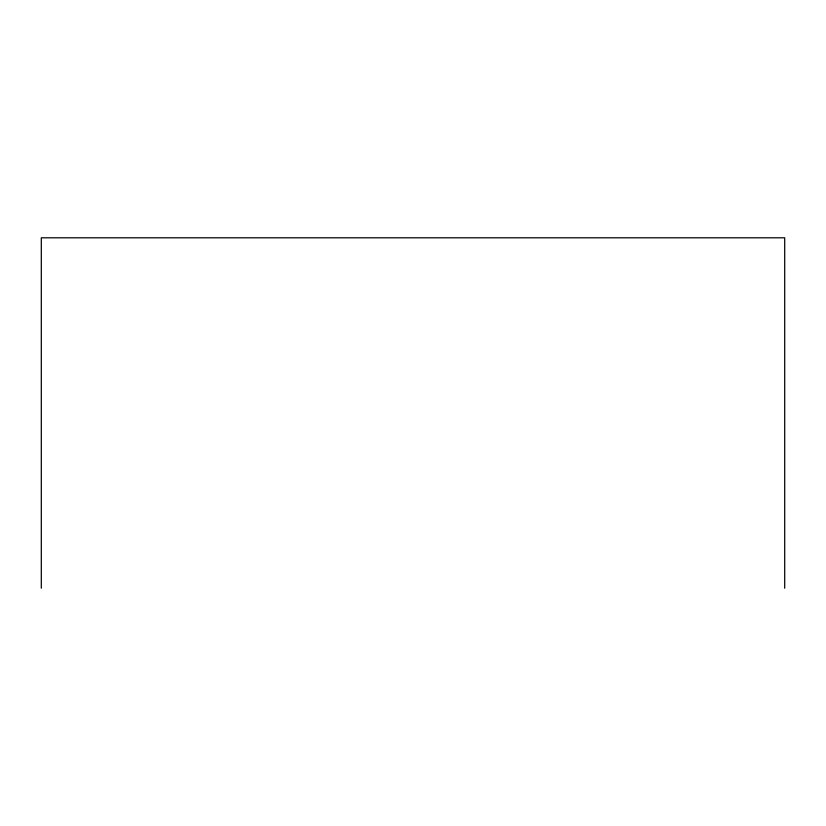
<?xml version="1.0" encoding="UTF-8"?>
<svg xmlns="http://www.w3.org/2000/svg" width="826" height="826" viewBox="0 0 826 826"><rect width="100%" height="100%" fill="white"/><g stroke="black" fill="none" stroke-linecap="round" stroke-linejoin="round"><path stroke-width="1.24" d="M784.7 588.205L784.7 237.795L41.3 237.795L41.3 588.205"/></g></svg>
